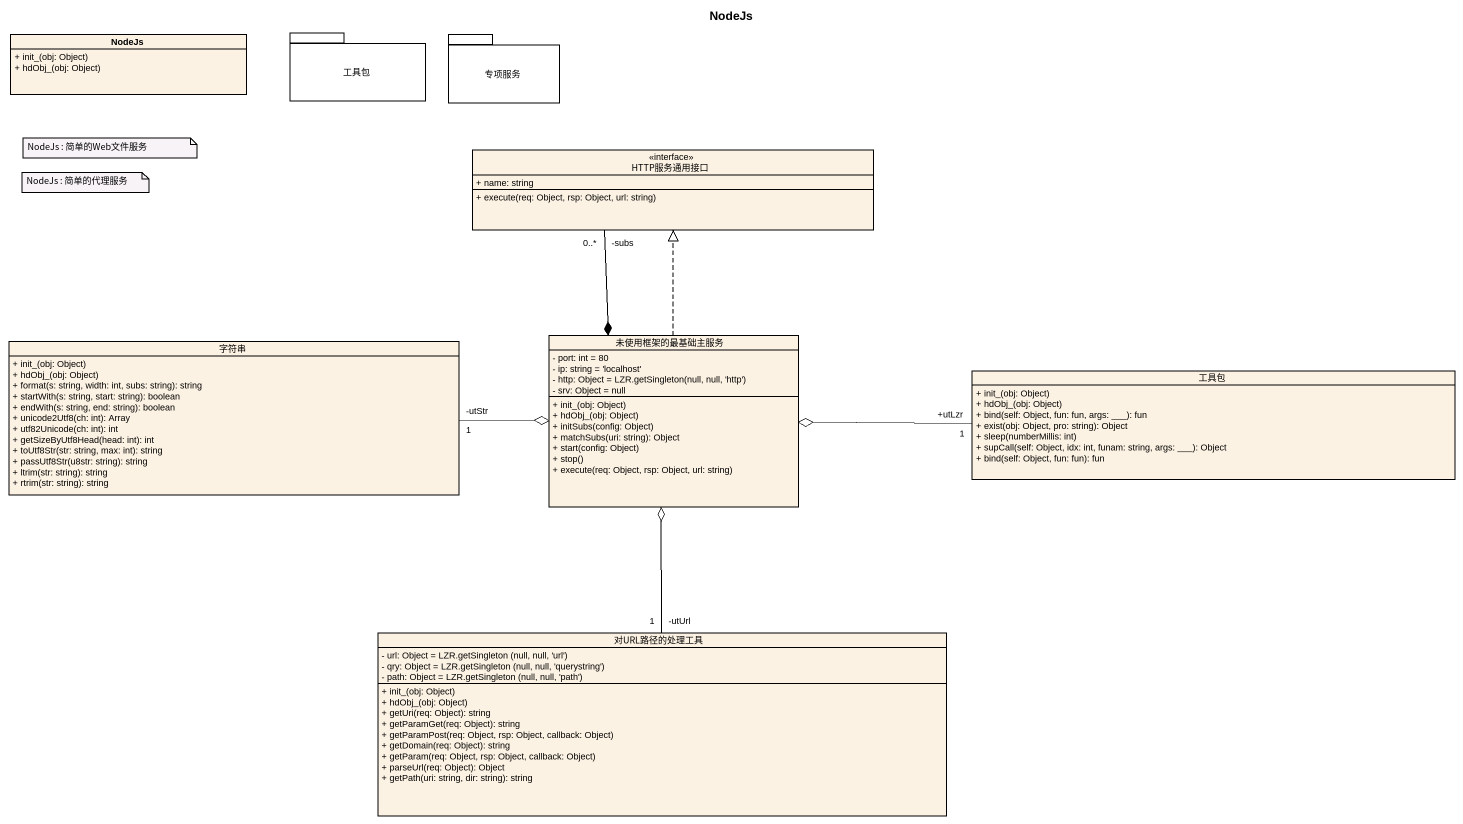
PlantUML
@startuml
title NodeJs
hide circle
hide empty members
skinparam classAttributeIconSize 0
class NodeJs {
  + init_(obj: Object)
  + hdObj_(obj: Object)
}
package 工具包 {
}
package 专项服务 {
}
interface HTTP服务通用接口 {
  + name: string
  + execute(req: Object, rsp: Object, url: string)
}
class 未使用框架的最基础主服务 {
  - port: int = 80
  - ip: string = 'localhost'
  {field} - http: Object = LZR.getSingleton(null, null, 'http')
  - srv: Object = null
  + init_(obj: Object)
  + hdObj_(obj: Object)
  + initSubs(config: Object)
  + matchSubs(uri: string): Object
  + start(config: Object)
  + stop()
  + execute(req: Object, rsp: Object, url: string)
}
class 字符串 {
  + init_(obj: Object)
  + hdObj_(obj: Object)
  + format(s: string, width: int, subs: string): string
  + startWith(s: string, start: string): boolean
  + endWith(s: string, end: string): boolean
  + unicode2Utf8(ch: int): Array
  + utf82Unicode(ch: int): int
  + getSizeByUtf8Head(head: int): int
  + toUtf8Str(str: string, max: int): string
  + passUtf8Str(u8str: string): string
  + ltrim(str: string): string
  + rtrim(str: string): string
}
class "工具包" as 工具包_2 {
  + init_(obj: Object)
  + hdObj_(obj: Object)
  + bind(self: Object, fun: fun, args: ___): fun
  + exist(obj: Object, pro: string): Object
  + sleep(numberMillis: int)
  + supCall(self: Object, idx: int, funam: string, args: ___): Object
  + bind(self: Object, fun: fun): fun
}
class 对URL路径的处理工具 {
  {field} - url: Object = LZR.getSingleton (null, null, 'url')
  {field} - qry: Object = LZR.getSingleton (null, null, 'querystring')
  {field} - path: Object = LZR.getSingleton (null, null, 'path')
  + init_(obj: Object)
  + hdObj_(obj: Object)
  + getUri(req: Object): string
  + getParamGet(req: Object): string
  + getParamPost(req: Object, rsp: Object, callback: Object)
  + getDomain(req: Object): string
  + getParam(req: Object, rsp: Object, callback: Object)
  + parseUrl(req: Object): Object
  + getPath(uri: string, dir: string): string
}
HTTP服务通用接口 "-subs\n0..*" --* 未使用框架的最基础主服务
未使用框架的最基础主服务 .up.|> HTTP服务通用接口
字符串 "-utStr\n1" -right-o 未使用框架的最基础主服务
工具包_2 "+utLzr\n1" -left-o 未使用框架的最基础主服务
对URL路径的处理工具 "-utUrl\n1" -up-o 未使用框架的最基础主服务
note as N1
  NodeJs : 简单的Web文件服务
end note
note as N2
  NodeJs : 简单的代理服务
end note
@enduml
